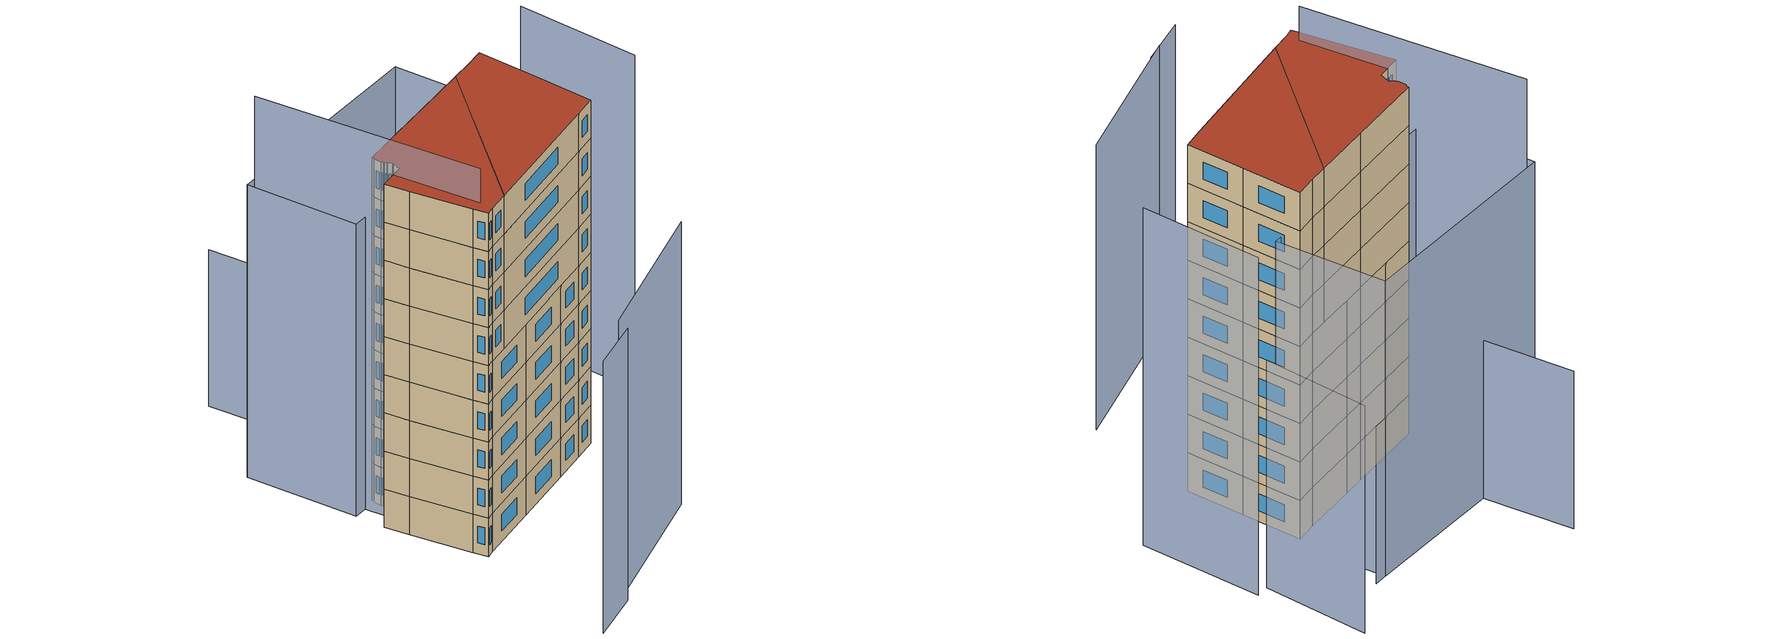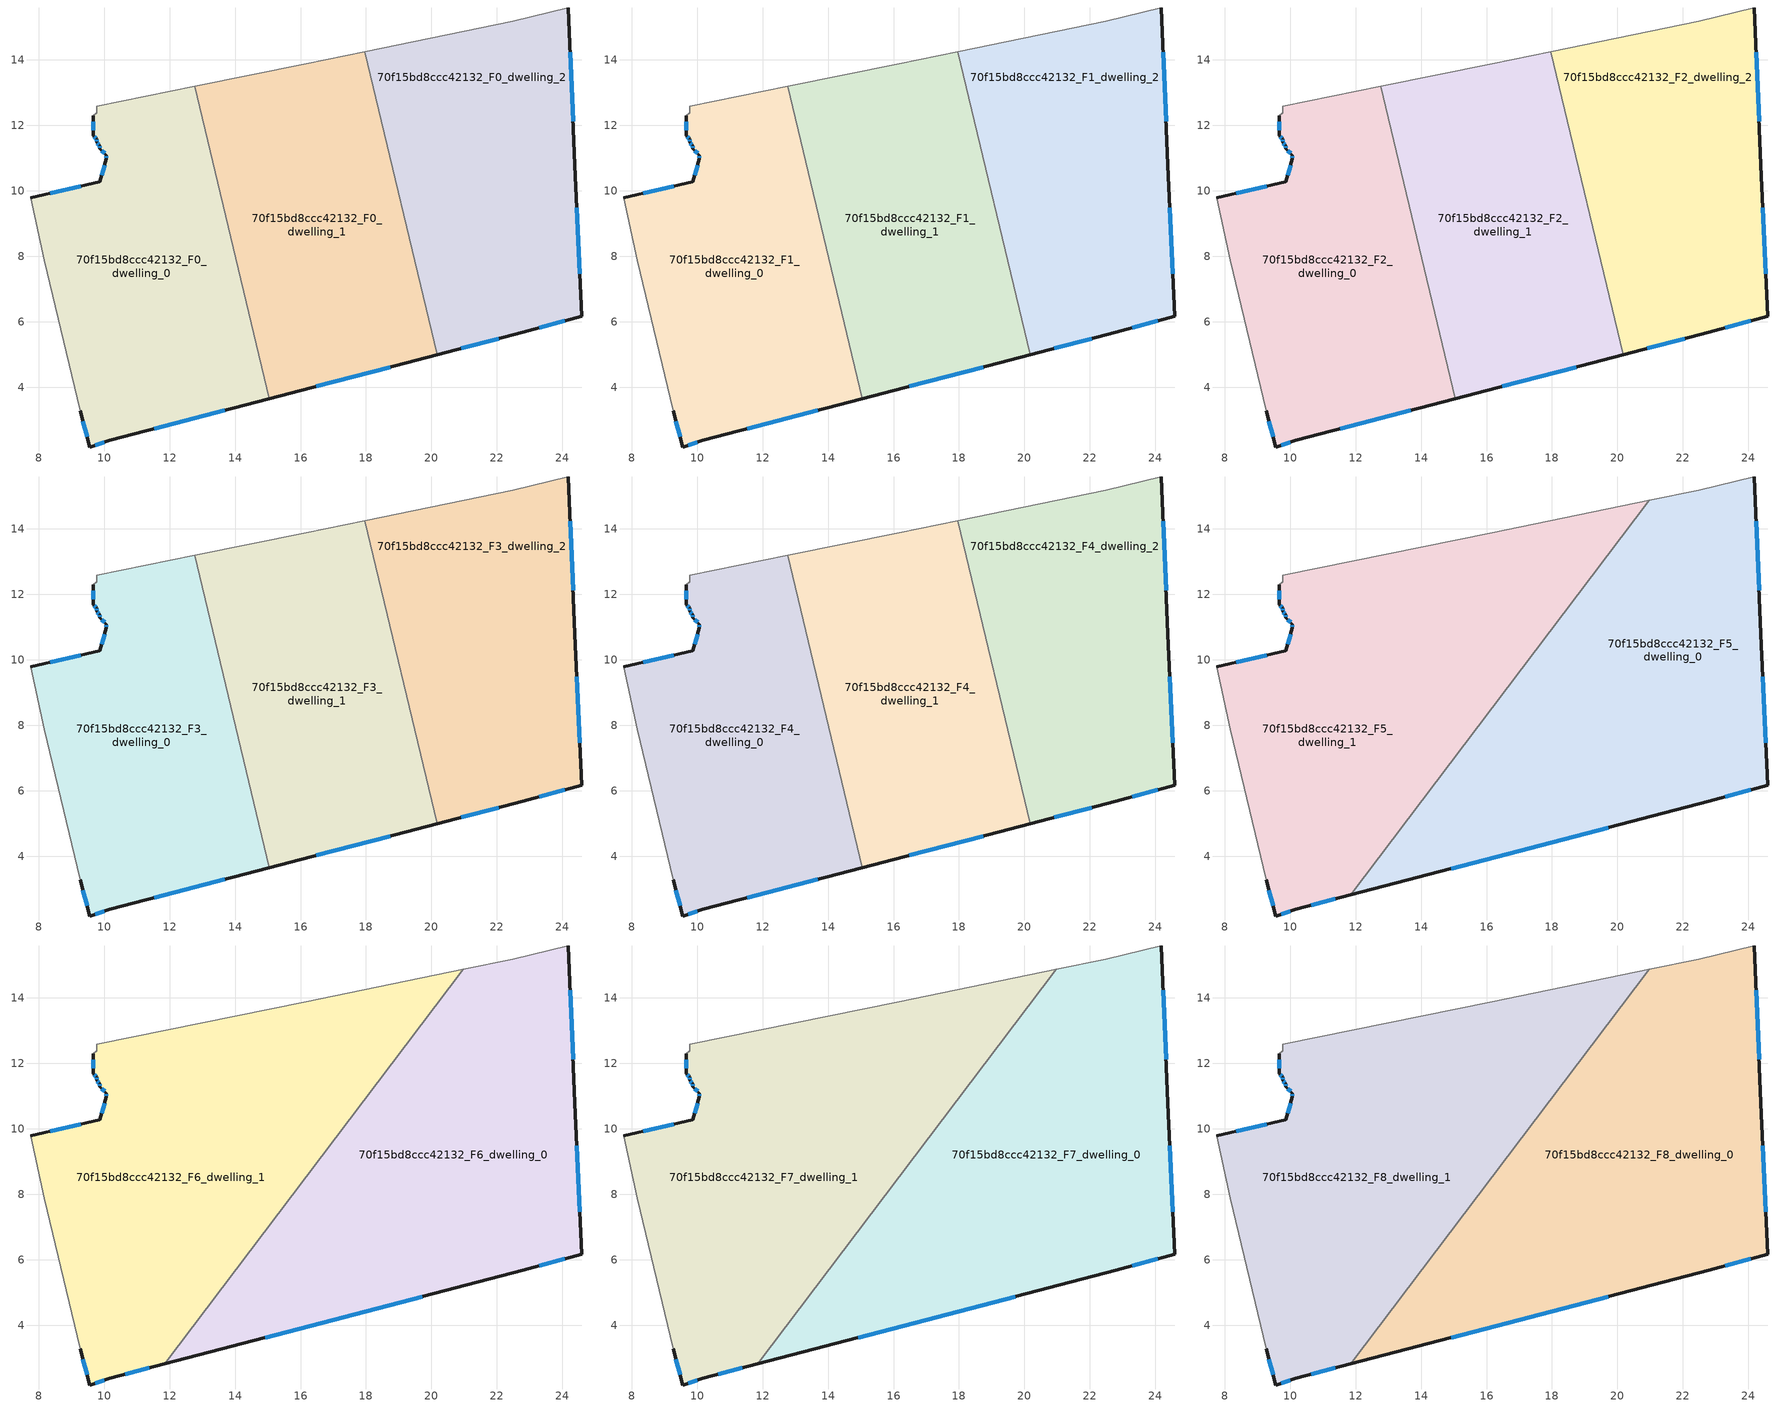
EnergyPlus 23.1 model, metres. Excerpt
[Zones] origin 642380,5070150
70f15bd8ccc42132_F0_dwelling_0
 floor ground (EU_floor_Construction): 12.77,13.2 15.05,3.66 10.17,2.38 9.57,2.18 9.27,3.28 8.17,7.88 7.77,9.79 9.87,10.29 10.07,10.99 10.07,11.09 9.87,11.29 9.87,11.39 9.77,11.49 9.77,11.59 9.67,11.69 9.67,12.29 9.77,12.39 9.77,12.59 z0
 wall outside (EU_wall_Construction): 9.67,12.29 9.67,11.69 9.77,11.59 9.77,11.49 9.87,11.39 9.87,11.29 10.07,11.09 10.07,10.99 9.87,10.29 7.77,9.79 / 9.27,3.28 9.57,2.18 10.17,2.38 15.05,3.66 z0:3
 wall adiabatic (EU_wall_Construction): 7.77,9.79 8.17,7.88 9.27,3.28 / 12.77,13.2 9.77,12.59 9.77,12.39 9.67,12.29 z0:3
 wall to 70f15bd8ccc42132_F0_dwelling_1 (EU_wall_Construction): 15.05,3.66 12.77,13.2 z0:3
 window (EU_Window_Construction): 9.28,10.15 8.36,9.93 / 10.02,10.79 9.93,10.48 / 10.07,11.06 10.07,11.02 / 9.93,11.23 10.02,11.14 / 9.87,11.36 9.87,11.32 / 9.8,11.46 9.84,11.42 / 9.77,11.56 9.77,11.52 / 9.7,11.66 9.74,11.62 / 9.67,12.12 9.67,11.86 / 11.54,2.74 13.68,3.3 / 9.74,2.24 10,2.32 / 9.35,2.97 9.48,2.49 z0.84:2.16
70f15bd8ccc42132_F0_dwelling_1
 floor ground (EU_floor_Construction): 17.96,14.25 20.17,5 15.05,3.66 12.77,13.2 16.18,13.89 z0
 wall outside (EU_wall_Construction): 15.05,3.66 20.17,5 z0:3
 wall adiabatic (EU_wall_Construction): 17.96,14.25 16.18,13.89 12.77,13.2 z0:3
 wall to 70f15bd8ccc42132_F0_dwelling_2 (EU_wall_Construction): 20.17,5 17.96,14.25 z0:3
 window (EU_Window_Construction): 16.48,4.03 18.74,4.62 z0.84:2.16
70f15bd8ccc42132_F0_dwelling_2
 floor ground (EU_floor_Construction): 24.18,15.59 24.38,10.78 24.58,6.18 22.78,5.68 20.17,5 17.96,14.25 22.48,15.19 z0
 wall outside (EU_wall_Construction): 20.17,5 22.78,5.68 24.58,6.18 24.38,10.78 24.18,15.59 z0:3
 wall adiabatic (EU_wall_Construction): 24.18,15.59 22.48,15.19 17.96,14.25 z0:3
 window (EU_Window_Construction): 24.53,7.47 24.44,9.49 / 23.28,5.82 24.08,6.04 / 20.9,5.19 22.05,5.49 / 24.33,12.13 24.24,14.24 z0.84:2.16
70f15bd8ccc42132_F1_dwelling_0
 floor to 70f15bd8ccc42132_F0_dwelling_0 (EU_floor_Construction): 12.77,13.2 15.05,3.66 10.17,2.38 9.57,2.18 9.27,3.28 8.17,7.88 7.77,9.79 9.87,10.29 10.07,10.99 10.07,11.09 9.87,11.29 9.87,11.39 9.77,11.49 9.77,11.59 9.67,11.69 9.67,12.29 9.77,12.39 9.77,12.59 z3
 wall outside (EU_wall_Construction): 9.67,12.29 9.67,11.69 9.77,11.59 9.77,11.49 9.87,11.39 9.87,11.29 10.07,11.09 10.07,10.99 9.87,10.29 7.77,9.79 / 9.27,3.28 9.57,2.18 10.17,2.38 15.05,3.66 z3:6
 wall adiabatic (EU_wall_Construction): 7.77,9.79 8.17,7.88 9.27,3.28 / 12.77,13.2 9.77,12.59 9.77,12.39 9.67,12.29 z3:6
 wall to 70f15bd8ccc42132_F1_dwelling_1 (EU_wall_Construction): 15.05,3.66 12.77,13.2 z3:6
 window (EU_Window_Construction): 9.28,10.15 8.36,9.93 / 10.02,10.79 9.93,10.48 / 10.07,11.06 10.07,11.02 / 9.93,11.23 10.02,11.14 / 9.87,11.36 9.87,11.32 / 9.8,11.46 9.84,11.42 / 9.77,11.56 9.77,11.52 / 9.7,11.66 9.74,11.62 / 9.67,12.12 9.67,11.86 / 11.54,2.74 13.68,3.3 / 9.74,2.24 10,2.32 / 9.35,2.97 9.48,2.49 z3.84:5.16
70f15bd8ccc42132_F1_dwelling_1
 floor to 70f15bd8ccc42132_F0_dwelling_1 (EU_floor_Construction): 17.96,14.25 20.17,5 15.05,3.66 12.77,13.2 16.18,13.89 z3
 wall outside (EU_wall_Construction): 15.05,3.66 20.17,5 z3:6
 wall adiabatic (EU_wall_Construction): 17.96,14.25 16.18,13.89 12.77,13.2 z3:6
 wall to 70f15bd8ccc42132_F1_dwelling_2 (EU_wall_Construction): 20.17,5 17.96,14.25 z3:6
 window (EU_Window_Construction): 16.48,4.03 18.74,4.62 z3.84:5.16
70f15bd8ccc42132_F1_dwelling_2
 floor to 70f15bd8ccc42132_F0_dwelling_2 (EU_floor_Construction): 24.18,15.59 24.38,10.78 24.58,6.18 22.78,5.68 20.17,5 17.96,14.25 22.48,15.19 z3
 wall outside (EU_wall_Construction): 20.17,5 22.78,5.68 24.58,6.18 24.38,10.78 24.18,15.59 z3:6
 wall adiabatic (EU_wall_Construction): 24.18,15.59 22.48,15.19 17.96,14.25 z3:6
 window (EU_Window_Construction): 24.53,7.47 24.44,9.49 / 23.28,5.82 24.08,6.04 / 20.9,5.19 22.05,5.49 / 24.33,12.13 24.24,14.24 z3.84:5.16
70f15bd8ccc42132_F2_dwelling_0
 floor to 70f15bd8ccc42132_F1_dwelling_0 (EU_floor_Construction): 12.77,13.2 15.05,3.66 10.17,2.38 9.57,2.18 9.27,3.28 8.17,7.88 7.77,9.79 9.87,10.29 10.07,10.99 10.07,11.09 9.87,11.29 9.87,11.39 9.77,11.49 9.77,11.59 9.67,11.69 9.67,12.29 9.77,12.39 9.77,12.59 z6
 wall outside (EU_wall_Construction): 9.67,12.29 9.67,11.69 9.77,11.59 9.77,11.49 9.87,11.39 9.87,11.29 10.07,11.09 10.07,10.99 9.87,10.29 7.77,9.79 / 9.27,3.28 9.57,2.18 10.17,2.38 15.05,3.66 z6:9
 wall adiabatic (EU_wall_Construction): 7.77,9.79 8.17,7.88 9.27,3.28 / 12.77,13.2 9.77,12.59 9.77,12.39 9.67,12.29 z6:9
 wall to 70f15bd8ccc42132_F2_dwelling_1 (EU_wall_Construction): 15.05,3.66 12.77,13.2 z6:9
 window (EU_Window_Construction): 9.28,10.15 8.36,9.93 / 10.02,10.79 9.93,10.48 / 10.07,11.06 10.07,11.02 / 9.93,11.23 10.02,11.14 / 9.87,11.36 9.87,11.32 / 9.8,11.46 9.84,11.42 / 9.77,11.56 9.77,11.52 / 9.7,11.66 9.74,11.62 / 9.67,12.12 9.67,11.86 / 11.54,2.74 13.68,3.3 / 9.74,2.24 10,2.32 / 9.35,2.97 9.48,2.49 z6.84:8.16
70f15bd8ccc42132_F2_dwelling_1
 floor to 70f15bd8ccc42132_F1_dwelling_1 (EU_floor_Construction): 17.96,14.25 20.17,5 15.05,3.66 12.77,13.2 16.18,13.89 z6
 wall outside (EU_wall_Construction): 15.05,3.66 20.17,5 z6:9
 wall adiabatic (EU_wall_Construction): 17.96,14.25 16.18,13.89 12.77,13.2 z6:9
 wall to 70f15bd8ccc42132_F2_dwelling_2 (EU_wall_Construction): 20.17,5 17.96,14.25 z6:9
 window (EU_Window_Construction): 16.48,4.03 18.74,4.62 z6.84:8.16
70f15bd8ccc42132_F2_dwelling_2
 floor to 70f15bd8ccc42132_F1_dwelling_2 (EU_floor_Construction): 24.18,15.59 24.38,10.78 24.58,6.18 22.78,5.68 20.17,5 17.96,14.25 22.48,15.19 z6
 wall outside (EU_wall_Construction): 20.17,5 22.78,5.68 24.58,6.18 24.38,10.78 24.18,15.59 z6:9
 wall adiabatic (EU_wall_Construction): 24.18,15.59 22.48,15.19 17.96,14.25 z6:9
 window (EU_Window_Construction): 24.53,7.47 24.44,9.49 / 23.28,5.82 24.08,6.04 / 20.9,5.19 22.05,5.49 / 24.33,12.13 24.24,14.24 z6.84:8.16
70f15bd8ccc42132_F3_dwelling_0
 floor to 70f15bd8ccc42132_F2_dwelling_0 (EU_floor_Construction): 12.77,13.2 15.05,3.66 10.17,2.38 9.57,2.18 9.27,3.28 8.17,7.88 7.77,9.79 9.87,10.29 10.07,10.99 10.07,11.09 9.87,11.29 9.87,11.39 9.77,11.49 9.77,11.59 9.67,11.69 9.67,12.29 9.77,12.39 9.77,12.59 z9
 wall outside (EU_wall_Construction): 9.67,12.29 9.67,11.69 9.77,11.59 9.77,11.49 9.87,11.39 9.87,11.29 10.07,11.09 10.07,10.99 9.87,10.29 7.77,9.79 / 9.27,3.28 9.57,2.18 10.17,2.38 15.05,3.66 z9:12
 wall adiabatic (EU_wall_Construction): 7.77,9.79 8.17,7.88 9.27,3.28 / 12.77,13.2 9.77,12.59 9.77,12.39 9.67,12.29 z9:12
 wall to 70f15bd8ccc42132_F3_dwelling_1 (EU_wall_Construction): 15.05,3.66 12.77,13.2 z9:12
 window (EU_Window_Construction): 9.28,10.15 8.36,9.93 / 10.02,10.79 9.93,10.48 / 10.07,11.06 10.07,11.02 / 9.93,11.23 10.02,11.14 / 9.87,11.36 9.87,11.32 / 9.8,11.46 9.84,11.42 / 9.77,11.56 9.77,11.52 / 9.7,11.66 9.74,11.62 / 9.67,12.12 9.67,11.86 / 11.54,2.74 13.68,3.3 / 9.74,2.24 10,2.32 / 9.35,2.97 9.48,2.49 z9.84:11.16
70f15bd8ccc42132_F3_dwelling_1
 floor to 70f15bd8ccc42132_F2_dwelling_1 (EU_floor_Construction): 17.96,14.25 20.17,5 15.05,3.66 12.77,13.2 16.18,13.89 z9
 wall outside (EU_wall_Construction): 15.05,3.66 20.17,5 z9:12
 wall adiabatic (EU_wall_Construction): 17.96,14.25 16.18,13.89 12.77,13.2 z9:12
 wall to 70f15bd8ccc42132_F3_dwelling_2 (EU_wall_Construction): 20.17,5 17.96,14.25 z9:12
 window (EU_Window_Construction): 16.48,4.03 18.74,4.62 z9.84:11.16
70f15bd8ccc42132_F3_dwelling_2
 floor to 70f15bd8ccc42132_F2_dwelling_2 (EU_floor_Construction): 24.18,15.59 24.38,10.78 24.58,6.18 22.78,5.68 20.17,5 17.96,14.25 22.48,15.19 z9
 wall outside (EU_wall_Construction): 20.17,5 22.78,5.68 24.58,6.18 24.38,10.78 24.18,15.59 z9:12
 wall adiabatic (EU_wall_Construction): 24.18,15.59 22.48,15.19 17.96,14.25 z9:12
 window (EU_Window_Construction): 24.53,7.47 24.44,9.49 / 23.28,5.82 24.08,6.04 / 20.9,5.19 22.05,5.49 / 24.33,12.13 24.24,14.24 z9.84:11.16
70f15bd8ccc42132_F4_dwelling_0
 floor to 70f15bd8ccc42132_F3_dwelling_0 (EU_floor_Construction): 12.77,13.2 15.05,3.66 10.17,2.38 9.57,2.18 9.27,3.28 8.17,7.88 7.77,9.79 9.87,10.29 10.07,10.99 10.07,11.09 9.87,11.29 9.87,11.39 9.77,11.49 9.77,11.59 9.67,11.69 9.67,12.29 9.77,12.39 9.77,12.59 z12
 wall outside (EU_wall_Construction): 9.67,12.29 9.67,11.69 9.77,11.59 9.77,11.49 9.87,11.39 9.87,11.29 10.07,11.09 10.07,10.99 9.87,10.29 7.77,9.79 / 9.27,3.28 9.57,2.18 10.17,2.38 15.05,3.66 z12:15
 wall adiabatic (EU_wall_Construction): 7.77,9.79 8.17,7.88 9.27,3.28 / 12.77,13.2 9.77,12.59 9.77,12.39 9.67,12.29 z12:15
 wall to 70f15bd8ccc42132_F4_dwelling_1 (EU_wall_Construction): 15.05,3.66 12.77,13.2 z12:15
 window (EU_Window_Construction): 9.28,10.15 8.36,9.93 / 10.02,10.79 9.93,10.48 / 10.07,11.06 10.07,11.02 / 9.93,11.23 10.02,11.14 / 9.87,11.36 9.87,11.32 / 9.8,11.46 9.84,11.42 / 9.77,11.56 9.77,11.52 / 9.7,11.66 9.74,11.62 / 9.67,12.12 9.67,11.86 / 11.54,2.74 13.68,3.3 / 9.74,2.24 10,2.32 / 9.35,2.97 9.48,2.49 z12.84:14.16
70f15bd8ccc42132_F4_dwelling_1
 floor to 70f15bd8ccc42132_F3_dwelling_1 (EU_floor_Construction): 17.96,14.25 20.17,5 15.05,3.66 12.77,13.2 16.18,13.89 z12
 wall outside (EU_wall_Construction): 15.05,3.66 20.17,5 z12:15
 wall adiabatic (EU_wall_Construction): 17.96,14.25 16.18,13.89 12.77,13.2 z12:15
 wall to 70f15bd8ccc42132_F4_dwelling_2 (EU_wall_Construction): 20.17,5 17.96,14.25 z12:15
 window (EU_Window_Construction): 16.48,4.03 18.74,4.62 z12.84:14.16
70f15bd8ccc42132_F4_dwelling_2
 floor to 70f15bd8ccc42132_F3_dwelling_2 (EU_floor_Construction): 24.18,15.59 24.38,10.78 24.58,6.18 22.78,5.68 20.17,5 17.96,14.25 22.48,15.19 z12
 wall outside (EU_wall_Construction): 20.17,5 22.78,5.68 24.58,6.18 24.38,10.78 24.18,15.59 z12:15
 wall adiabatic (EU_wall_Construction): 24.18,15.59 22.48,15.19 17.96,14.25 z12:15
 window (EU_Window_Construction): 24.53,7.47 24.44,9.49 / 23.28,5.82 24.08,6.04 / 20.9,5.19 22.05,5.49 / 24.33,12.13 24.24,14.24 z12.84:14.16
70f15bd8ccc42132_F5_dwelling_0
 floor to 70f15bd8ccc42132_F4_dwelling_0 (EU_floor_Construction): 14.43,6.23 15.05,3.66 11.86,2.82 z15
 floor to 70f15bd8ccc42132_F4_dwelling_1 (EU_floor_Construction): 18.57,11.7 20.17,5 15.05,3.66 14.43,6.23 z15
 floor to 70f15bd8ccc42132_F4_dwelling_2 (EU_floor_Construction): 24.18,15.59 24.38,10.78 24.58,6.18 22.78,5.68 20.17,5 18.57,11.7 20.96,14.87 22.48,15.19 z15
 wall outside (EU_wall_Construction): 11.86,2.82 22.78,5.68 24.58,6.18 24.38,10.78 24.18,15.59 z15:18
 wall adiabatic (EU_wall_Construction): 24.18,15.59 22.48,15.19 20.96,14.87 z15:18
 wall to 70f15bd8ccc42132_F5_dwelling_1 (EU_wall_Construction): 20.97,14.87 11.86,2.82 z15:18
 window (EU_Window_Construction): 23.28,5.82 24.08,6.04 / 14.92,3.62 19.72,4.88 / 24.33,12.13 24.24,14.24 / 24.53,7.47 24.44,9.49 z15.84:17.16
70f15bd8ccc42132_F5_dwelling_1
 floor to 70f15bd8ccc42132_F4_dwelling_0 (EU_floor_Construction): 12.77,13.2 14.43,6.23 11.86,2.82 10.17,2.38 9.57,2.18 9.27,3.28 8.17,7.88 7.77,9.79 9.87,10.29 10.07,10.99 10.07,11.09 9.87,11.29 9.87,11.39 9.77,11.49 9.77,11.59 9.67,11.69 9.67,12.29 9.77,12.39 9.77,12.59 z15
 floor to 70f15bd8ccc42132_F4_dwelling_1 (EU_floor_Construction): 17.96,14.25 18.57,11.7 14.43,6.23 12.77,13.2 16.18,13.89 z15
 floor to 70f15bd8ccc42132_F4_dwelling_2 (EU_floor_Construction): 20.96,14.87 18.57,11.7 17.96,14.25 z15
 wall outside (EU_wall_Construction): 9.27,3.28 9.57,2.18 10.17,2.38 11.86,2.82 / 9.67,12.29 9.67,11.69 9.77,11.59 9.77,11.49 9.87,11.39 9.87,11.29 10.07,11.09 10.07,10.99 9.87,10.29 7.77,9.79 z15:18
 wall adiabatic (EU_wall_Construction): 7.77,9.79 8.17,7.88 9.27,3.28 / 20.96,14.87 16.18,13.89 9.77,12.59 9.77,12.39 9.67,12.29 z15:18
 window (EU_Window_Construction): 9.35,2.97 9.48,2.49 / 9.28,10.15 8.36,9.93 / 10.02,10.79 9.93,10.48 / 10.07,11.06 10.07,11.02 / 9.93,11.23 10.02,11.14 / 9.87,11.36 9.87,11.32 / 9.8,11.46 9.84,11.42 / 9.77,11.56 9.77,11.52 / 9.7,11.66 9.74,11.62 / 9.67,12.12 9.67,11.86 / 10.64,2.5 11.39,2.7 / 9.74,2.24 10,2.32 z15.84:17.16
70f15bd8ccc42132_F6_dwelling_0
 floor to 70f15bd8ccc42132_F5_dwelling_0 (EU_floor_Construction): 24.18,15.59 24.38,10.78 24.58,6.18 22.78,5.68 11.86,2.82 20.96,14.87 22.48,15.19 z18
 wall outside (EU_wall_Construction): 11.86,2.82 22.78,5.68 24.58,6.18 24.38,10.78 24.18,15.59 z18:21
 wall adiabatic (EU_wall_Construction): 24.18,15.59 22.48,15.19 20.96,14.87 z18:21
 wall to 70f15bd8ccc42132_F6_dwelling_1 (EU_wall_Construction): 20.97,14.87 11.86,2.82 z18:21
 window (EU_Window_Construction): 23.28,5.82 24.08,6.04 / 14.92,3.62 19.72,4.88 / 24.33,12.13 24.24,14.24 / 24.53,7.47 24.44,9.49 z18.84:20.16
70f15bd8ccc42132_F6_dwelling_1
 floor to 70f15bd8ccc42132_F5_dwelling_1 (EU_floor_Construction): 20.96,14.87 11.86,2.82 10.17,2.38 9.57,2.18 9.27,3.28 8.17,7.88 7.77,9.79 9.87,10.29 10.07,10.99 10.07,11.09 9.87,11.29 9.87,11.39 9.77,11.49 9.77,11.59 9.67,11.69 9.67,12.29 9.77,12.39 9.77,12.59 16.18,13.89 z18
 wall outside (EU_wall_Construction): 9.27,3.28 9.57,2.18 10.17,2.38 11.86,2.82 / 9.67,12.29 9.67,11.69 9.77,11.59 9.77,11.49 9.87,11.39 9.87,11.29 10.07,11.09 10.07,10.99 9.87,10.29 7.77,9.79 z18:21
 wall adiabatic (EU_wall_Construction): 7.77,9.79 8.17,7.88 9.27,3.28 / 20.96,14.87 16.18,13.89 9.77,12.59 9.77,12.39 9.67,12.29 z18:21
 window (EU_Window_Construction): 9.35,2.97 9.48,2.49 / 9.28,10.15 8.36,9.93 / 10.02,10.79 9.93,10.48 / 10.07,11.06 10.07,11.02 / 9.93,11.23 10.02,11.14 / 9.87,11.36 9.87,11.32 / 9.8,11.46 9.84,11.42 / 9.77,11.56 9.77,11.52 / 9.7,11.66 9.74,11.62 / 9.67,12.12 9.67,11.86 / 10.64,2.5 11.39,2.7 / 9.74,2.24 10,2.32 z18.84:20.16
70f15bd8ccc42132_F7_dwelling_0
 floor to 70f15bd8ccc42132_F6_dwelling_0 (EU_floor_Construction): 24.18,15.59 24.38,10.78 24.58,6.18 22.78,5.68 11.86,2.82 20.96,14.87 22.48,15.19 z21
 wall outside (EU_wall_Construction): 11.86,2.82 22.78,5.68 24.58,6.18 24.38,10.78 24.18,15.59 z21:24
 wall adiabatic (EU_wall_Construction): 24.18,15.59 22.48,15.19 20.96,14.87 z21:24
 wall to 70f15bd8ccc42132_F7_dwelling_1 (EU_wall_Construction): 20.97,14.87 11.86,2.82 z21:24
 window (EU_Window_Construction): 23.28,5.82 24.08,6.04 / 14.92,3.62 19.72,4.88 / 24.33,12.13 24.24,14.24 / 24.53,7.47 24.44,9.49 z21.84:23.16
70f15bd8ccc42132_F7_dwelling_1
 floor to 70f15bd8ccc42132_F6_dwelling_1 (EU_floor_Construction): 20.96,14.87 11.86,2.82 10.17,2.38 9.57,2.18 9.27,3.28 8.17,7.88 7.77,9.79 9.87,10.29 10.07,10.99 10.07,11.09 9.87,11.29 9.87,11.39 9.77,11.49 9.77,11.59 9.67,11.69 9.67,12.29 9.77,12.39 9.77,12.59 16.18,13.89 z21
 wall outside (EU_wall_Construction): 9.27,3.28 9.57,2.18 10.17,2.38 11.86,2.82 / 9.67,12.29 9.67,11.69 9.77,11.59 9.77,11.49 9.87,11.39 9.87,11.29 10.07,11.09 10.07,10.99 9.87,10.29 7.77,9.79 z21:24
 wall adiabatic (EU_wall_Construction): 7.77,9.79 8.17,7.88 9.27,3.28 / 20.96,14.87 16.18,13.89 9.77,12.59 9.77,12.39 9.67,12.29 z21:24
 window (EU_Window_Construction): 9.35,2.97 9.48,2.49 / 9.28,10.15 8.36,9.93 / 10.02,10.79 9.93,10.48 / 10.07,11.06 10.07,11.02 / 9.93,11.23 10.02,11.14 / 9.87,11.36 9.87,11.32 / 9.8,11.46 9.84,11.42 / 9.77,11.56 9.77,11.52 / 9.7,11.66 9.74,11.62 / 9.67,12.12 9.67,11.86 / 10.64,2.5 11.39,2.7 / 9.74,2.24 10,2.32 z21.84:23.16
70f15bd8ccc42132_F8_dwelling_0
 floor to 70f15bd8ccc42132_F7_dwelling_0 (EU_floor_Construction): 24.18,15.59 24.38,10.78 24.58,6.18 22.78,5.68 11.86,2.82 20.96,14.87 22.48,15.19 z24
 wall outside (EU_wall_Construction): 11.86,2.82 22.78,5.68 24.58,6.18 24.38,10.78 24.18,15.59 z24:27
 wall adiabatic (EU_wall_Construction): 24.18,15.59 22.48,15.19 20.96,14.87 z24:27
 wall to 70f15bd8ccc42132_F8_dwelling_1 (EU_wall_Construction): 20.97,14.87 11.86,2.82 z24:27
 window (EU_Window_Construction): 23.28,5.82 24.08,6.04 / 14.92,3.62 19.72,4.88 / 24.33,12.13 24.24,14.24 / 24.53,7.47 24.44,9.49 z24.84:26.16
 roof outside (EU_roof_Construction): 24.58,6.18 24.38,10.78 24.18,15.59 22.48,15.19 20.96,14.87 11.86,2.82 22.78,5.68 z27
70f15bd8ccc42132_F8_dwelling_1
 floor to 70f15bd8ccc42132_F7_dwelling_1 (EU_floor_Construction): 20.96,14.87 11.86,2.82 10.17,2.38 9.57,2.18 9.27,3.28 8.17,7.88 7.77,9.79 9.87,10.29 10.07,10.99 10.07,11.09 9.87,11.29 9.87,11.39 9.77,11.49 9.77,11.59 9.67,11.69 9.67,12.29 9.77,12.39 9.77,12.59 16.18,13.89 z24
 wall outside (EU_wall_Construction): 9.27,3.28 9.57,2.18 10.17,2.38 11.86,2.82 / 9.67,12.29 9.67,11.69 9.77,11.59 9.77,11.49 9.87,11.39 9.87,11.29 10.07,11.09 10.07,10.99 9.87,10.29 7.77,9.79 z24:27
 wall adiabatic (EU_wall_Construction): 7.77,9.79 8.17,7.88 9.27,3.28 / 20.96,14.87 16.18,13.89 9.77,12.59 9.77,12.39 9.67,12.29 z24:27
 window (EU_Window_Construction): 9.35,2.97 9.48,2.49 / 9.28,10.15 8.36,9.93 / 10.02,10.79 9.93,10.48 / 10.07,11.06 10.07,11.02 / 9.93,11.23 10.02,11.14 / 9.87,11.36 9.87,11.32 / 9.8,11.46 9.84,11.42 / 9.77,11.56 9.77,11.52 / 9.7,11.66 9.74,11.62 / 9.67,12.12 9.67,11.86 / 10.64,2.5 11.39,2.7 / 9.74,2.24 10,2.32 z24.84:26.16
 roof outside (EU_roof_Construction): 11.86,2.82 20.96,14.87 16.18,13.89 9.77,12.59 9.77,12.39 9.67,12.29 9.67,11.69 9.77,11.59 9.77,11.49 9.87,11.39 9.87,11.29 10.07,11.09 10.07,10.99 9.87,10.29 7.77,9.79 8.17,7.88 9.27,3.28 9.57,2.18 10.17,2.38 z27
shading: 10.93,-8.02 22.82,-3.27 z0:22.2; 7.37,-9.72 11.47,-8.32 z0:21.4; 7.17,20.59 10.16,3.44 z0:29.7; 31.49,8.28 31.18,17.99 z0:26.3; 6.55,20.72 23.99,22.79 / 23.99,22.79 25.01,14.16 / 25.01,14.16 7.57,12.09 / 7.57,12.09 6.55,20.72 z0:23; 30.09,17.79 30.09,26.29 z0:17.7; 25.06,22.95 12.59,21.1 / 12.59,21.1 11.51,28.39 z0:12.3
[Building]
EU S2 Campaign: North Axis=0; Terrain=City; Solar Distribution=FullExterior
[Site:Location]
Lyon-Bron: Latitude=45.75; Longitude=5; Time Zone=1; Elevation=198
[SizingPeriod:WeatherFileDays]
AnnualSizingPeriod: Begin Month=1; Begin Day of Month=1; End Month=12; End Day of Month=31; Day of Week for Start Day=Monday; Use Weather File Daylight Saving Period=No; Use Weather File Rain and Snow Indicators=No
[MATERIAL]
EU_InternalMass_Material: Roughness=MediumRough; Thickness=0.1; Conductivity=1; Density=1800; Specific Heat=900; Thermal Absorptance=0.9; Solar Absorptance=0.7; Visible Absorptance=0.7
[MATERIAL:NOMASS] Roughness=MediumRough; Thermal Absorptance=0.9; Solar Absorptance=0.7; Visible Absorptance=0.7
Name | Thermal Resistance
EU_wall_NoMass | 0.776494
EU_roof_NoMass | 0.486893
EU_floor_NoMass | 0.421597
[WINDOWMATERIAL:SIMPLEGLAZINGSYSTEM]
EU_Window_SimpleGlazing: UFactor=4.24961; Solar Heat Gain Coefficient=0.83; Visible Transmittance=0.83
[CONSTRUCTION]
EU_wall_Construction: EU_wall_NoMass
EU_roof_Construction: EU_roof_NoMass
EU_floor_Construction: EU_floor_NoMass
EU_Window_Construction: EU_Window_SimpleGlazing
EU_InternalMass_Construction: EU_InternalMass_Material
[ZONE] Type=1; Multiplier=1; Ceiling Height=autocalculate; Floor Area=autocalculate; Part of Total Floor Area=Yes
Name | Volume
70f15bd8ccc42132_F0_dwelling_0; 70f15bd8ccc42132_F1_dwelling_0; 70f15bd8ccc42132_F2_dwelling_0; 70f15bd8ccc42132_F3_dwelling_0; 70f15bd8ccc42132_F4_dwelling_0 | 153.469
70f15bd8ccc42132_F5_dwelling_0 | 230.191
70f15bd8ccc42132_F6_dwelling_0; 70f15bd8ccc42132_F7_dwelling_0; 70f15bd8ccc42132_F8_dwelling_0 | 230.199
70f15bd8ccc42132_F0_dwelling_1 | 153.466
70f15bd8ccc42132_F1_dwelling_1; 70f15bd8ccc42132_F2_dwelling_1; 70f15bd8ccc42132_F3_dwelling_1; 70f15bd8ccc42132_F4_dwelling_1 | 153.467
70f15bd8ccc42132_F5_dwelling_1 | 230.206
70f15bd8ccc42132_F6_dwelling_1; 70f15bd8ccc42132_F7_dwelling_1; 70f15bd8ccc42132_F8_dwelling_1 | 230.21
70f15bd8ccc42132_F0_dwelling_2 | 153.473
70f15bd8ccc42132_F1_dwelling_2; 70f15bd8ccc42132_F2_dwelling_2; 70f15bd8ccc42132_F3_dwelling_2; 70f15bd8ccc42132_F4_dwelling_2 | 153.472
[INTERNALMASS] Construction=EU_InternalMass_Construction
Name | Zone or ZoneList | Surface Area
70f15bd8ccc42132_F0_dwelling_0_EU_InternalMass | 70f15bd8ccc42132_F0_dwelling_0 | 51.1561
70f15bd8ccc42132_F0_dwelling_1_EU_InternalMass | 70f15bd8ccc42132_F0_dwelling_1 | 51.1556
70f15bd8ccc42132_F0_dwelling_2_EU_InternalMass | 70f15bd8ccc42132_F0_dwelling_2 | 51.1575
70f15bd8ccc42132_F1_dwelling_0_EU_InternalMass | 70f15bd8ccc42132_F1_dwelling_0 | 51.1561
70f15bd8ccc42132_F1_dwelling_1_EU_InternalMass | 70f15bd8ccc42132_F1_dwelling_1 | 51.1556
70f15bd8ccc42132_F1_dwelling_2_EU_InternalMass | 70f15bd8ccc42132_F1_dwelling_2 | 51.1575
70f15bd8ccc42132_F2_dwelling_0_EU_InternalMass | 70f15bd8ccc42132_F2_dwelling_0 | 51.1561
70f15bd8ccc42132_F2_dwelling_1_EU_InternalMass | 70f15bd8ccc42132_F2_dwelling_1 | 51.1556
70f15bd8ccc42132_F2_dwelling_2_EU_InternalMass | 70f15bd8ccc42132_F2_dwelling_2 | 51.1575
70f15bd8ccc42132_F3_dwelling_0_EU_InternalMass | 70f15bd8ccc42132_F3_dwelling_0 | 51.1561
70f15bd8ccc42132_F3_dwelling_1_EU_InternalMass | 70f15bd8ccc42132_F3_dwelling_1 | 51.1556
70f15bd8ccc42132_F3_dwelling_2_EU_InternalMass | 70f15bd8ccc42132_F3_dwelling_2 | 51.1575
70f15bd8ccc42132_F4_dwelling_0_EU_InternalMass | 70f15bd8ccc42132_F4_dwelling_0 | 51.1561
70f15bd8ccc42132_F4_dwelling_1_EU_InternalMass | 70f15bd8ccc42132_F4_dwelling_1 | 51.1556
70f15bd8ccc42132_F4_dwelling_2_EU_InternalMass | 70f15bd8ccc42132_F4_dwelling_2 | 51.1575
70f15bd8ccc42132_F5_dwelling_0_EU_InternalMass | 70f15bd8ccc42132_F5_dwelling_0 | 76.7336
70f15bd8ccc42132_F5_dwelling_1_EU_InternalMass | 70f15bd8ccc42132_F5_dwelling_1 | 76.7366
70f15bd8ccc42132_F6_dwelling_0_EU_InternalMass | 70f15bd8ccc42132_F6_dwelling_0 | 76.7336
70f15bd8ccc42132_F6_dwelling_1_EU_InternalMass | 70f15bd8ccc42132_F6_dwelling_1 | 76.7366
70f15bd8ccc42132_F7_dwelling_0_EU_InternalMass | 70f15bd8ccc42132_F7_dwelling_0 | 76.7336
70f15bd8ccc42132_F7_dwelling_1_EU_InternalMass | 70f15bd8ccc42132_F7_dwelling_1 | 76.7366
70f15bd8ccc42132_F8_dwelling_0_EU_InternalMass | 70f15bd8ccc42132_F8_dwelling_0 | 76.7336
70f15bd8ccc42132_F8_dwelling_1_EU_InternalMass | 70f15bd8ccc42132_F8_dwelling_1 | 76.7366
[OTHEREQUIPMENT] Fuel Type=Electricity; Design Level Calculation Method=Watts/Area; Power per Zone Floor Area=1; Fraction Latent=0; Fraction Radiant=0; Fraction Lost=0; Carbon Dioxide Generation Rate=0; EndUse Subcategory=EU_Step8_InternalGains
Name | Zone or ZoneList or Space or SpaceList | Schedule
EU_Step8_InternalGain_70f15bd8ccc42132_F0_dwelling_0_f000 | 70f15bd8ccc42132_F0_dwelling_0 | EU_Step8_GainSchedule_70f15bd8ccc42132_F0_dwelling_0_f000
EU_Step8_InternalGain_70f15bd8ccc42132_F0_dwelling_1_f000 | 70f15bd8ccc42132_F0_dwelling_1 | EU_Step8_GainSchedule_70f15bd8ccc42132_F0_dwelling_1_f000
EU_Step8_InternalGain_70f15bd8ccc42132_F0_dwelling_2_f000 | 70f15bd8ccc42132_F0_dwelling_2 | EU_Step8_GainSchedule_70f15bd8ccc42132_F0_dwelling_2_f000
EU_Step8_InternalGain_70f15bd8ccc42132_F1_dwelling_0_f000 | 70f15bd8ccc42132_F1_dwelling_0 | EU_Step8_GainSchedule_70f15bd8ccc42132_F1_dwelling_0_f000
EU_Step8_InternalGain_70f15bd8ccc42132_F1_dwelling_1_f000 | 70f15bd8ccc42132_F1_dwelling_1 | EU_Step8_GainSchedule_70f15bd8ccc42132_F1_dwelling_1_f000
EU_Step8_InternalGain_70f15bd8ccc42132_F1_dwelling_2_f000 | 70f15bd8ccc42132_F1_dwelling_2 | EU_Step8_GainSchedule_70f15bd8ccc42132_F1_dwelling_2_f000
EU_Step8_InternalGain_70f15bd8ccc42132_F2_dwelling_0_f000 | 70f15bd8ccc42132_F2_dwelling_0 | EU_Step8_GainSchedule_70f15bd8ccc42132_F2_dwelling_0_f000
EU_Step8_InternalGain_70f15bd8ccc42132_F2_dwelling_1_f000 | 70f15bd8ccc42132_F2_dwelling_1 | EU_Step8_GainSchedule_70f15bd8ccc42132_F2_dwelling_1_f000
EU_Step8_InternalGain_70f15bd8ccc42132_F2_dwelling_2_f000 | 70f15bd8ccc42132_F2_dwelling_2 | EU_Step8_GainSchedule_70f15bd8ccc42132_F2_dwelling_2_f000
EU_Step8_InternalGain_70f15bd8ccc42132_F3_dwelling_0_f000 | 70f15bd8ccc42132_F3_dwelling_0 | EU_Step8_GainSchedule_70f15bd8ccc42132_F3_dwelling_0_f000
EU_Step8_InternalGain_70f15bd8ccc42132_F3_dwelling_1_f000 | 70f15bd8ccc42132_F3_dwelling_1 | EU_Step8_GainSchedule_70f15bd8ccc42132_F3_dwelling_1_f000
EU_Step8_InternalGain_70f15bd8ccc42132_F3_dwelling_2_f000 | 70f15bd8ccc42132_F3_dwelling_2 | EU_Step8_GainSchedule_70f15bd8ccc42132_F3_dwelling_2_f000
EU_Step8_InternalGain_70f15bd8ccc42132_F4_dwelling_0_f000 | 70f15bd8ccc42132_F4_dwelling_0 | EU_Step8_GainSchedule_70f15bd8ccc42132_F4_dwelling_0_f000
EU_Step8_InternalGain_70f15bd8ccc42132_F4_dwelling_1_f000 | 70f15bd8ccc42132_F4_dwelling_1 | EU_Step8_GainSchedule_70f15bd8ccc42132_F4_dwelling_1_f000
EU_Step8_InternalGain_70f15bd8ccc42132_F4_dwelling_2_f000 | 70f15bd8ccc42132_F4_dwelling_2 | EU_Step8_GainSchedule_70f15bd8ccc42132_F4_dwelling_2_f000
EU_Step8_InternalGain_70f15bd8ccc42132_F5_dwelling_0_f000 | 70f15bd8ccc42132_F5_dwelling_0 | EU_Step8_GainSchedule_70f15bd8ccc42132_F5_dwelling_0_f000
EU_Step8_InternalGain_70f15bd8ccc42132_F5_dwelling_1_f000 | 70f15bd8ccc42132_F5_dwelling_1 | EU_Step8_GainSchedule_70f15bd8ccc42132_F5_dwelling_1_f000
EU_Step8_InternalGain_70f15bd8ccc42132_F6_dwelling_0_f000 | 70f15bd8ccc42132_F6_dwelling_0 | EU_Step8_GainSchedule_70f15bd8ccc42132_F6_dwelling_0_f000
EU_Step8_InternalGain_70f15bd8ccc42132_F6_dwelling_1_f000 | 70f15bd8ccc42132_F6_dwelling_1 | EU_Step8_GainSchedule_70f15bd8ccc42132_F6_dwelling_1_f000
EU_Step8_InternalGain_70f15bd8ccc42132_F7_dwelling_0_f000 | 70f15bd8ccc42132_F7_dwelling_0 | EU_Step8_GainSchedule_70f15bd8ccc42132_F7_dwelling_0_f000
EU_Step8_InternalGain_70f15bd8ccc42132_F7_dwelling_1_f000 | 70f15bd8ccc42132_F7_dwelling_1 | EU_Step8_GainSchedule_70f15bd8ccc42132_F7_dwelling_1_f000
EU_Step8_InternalGain_70f15bd8ccc42132_F8_dwelling_0_f000 | 70f15bd8ccc42132_F8_dwelling_0 | EU_Step8_GainSchedule_70f15bd8ccc42132_F8_dwelling_0_f000
EU_Step8_InternalGain_70f15bd8ccc42132_F8_dwelling_1_f000 | 70f15bd8ccc42132_F8_dwelling_1 | EU_Step8_GainSchedule_70f15bd8ccc42132_F8_dwelling_1_f000
[ZONEVENTILATION:DESIGNFLOWRATE] Schedule=EU_AlwaysOn; Design Flow Rate Calculation Method=AirChanges/Hour; Air Changes per Hour=0.693814; Ventilation Type=Natural; Fan Pressure Rise=0; Fan Total Efficiency=1; Constant Term Coefficient=1; Temperature Term Coefficient=0; Velocity Term Coefficient=0; Velocity Squared Term Coefficient=0; Minimum Indoor Temperature=-100; Maximum Indoor Temperature=100; Delta Temperature=-100; Minimum Outdoor Temperature=-100; Maximum Outdoor Temperature=100; Maximum Wind Speed=40
Name | Zone or ZoneList or Space or SpaceList
EU_ConstantAir_70f15bd8ccc42132_F0_dwelling_0 | 70f15bd8ccc42132_F0_dwelling_0
EU_ConstantAir_70f15bd8ccc42132_F0_dwelling_1 | 70f15bd8ccc42132_F0_dwelling_1
EU_ConstantAir_70f15bd8ccc42132_F0_dwelling_2 | 70f15bd8ccc42132_F0_dwelling_2
EU_ConstantAir_70f15bd8ccc42132_F1_dwelling_0 | 70f15bd8ccc42132_F1_dwelling_0
EU_ConstantAir_70f15bd8ccc42132_F1_dwelling_1 | 70f15bd8ccc42132_F1_dwelling_1
EU_ConstantAir_70f15bd8ccc42132_F1_dwelling_2 | 70f15bd8ccc42132_F1_dwelling_2
EU_ConstantAir_70f15bd8ccc42132_F2_dwelling_0 | 70f15bd8ccc42132_F2_dwelling_0
EU_ConstantAir_70f15bd8ccc42132_F2_dwelling_1 | 70f15bd8ccc42132_F2_dwelling_1
EU_ConstantAir_70f15bd8ccc42132_F2_dwelling_2 | 70f15bd8ccc42132_F2_dwelling_2
EU_ConstantAir_70f15bd8ccc42132_F3_dwelling_0 | 70f15bd8ccc42132_F3_dwelling_0
EU_ConstantAir_70f15bd8ccc42132_F3_dwelling_1 | 70f15bd8ccc42132_F3_dwelling_1
EU_ConstantAir_70f15bd8ccc42132_F3_dwelling_2 | 70f15bd8ccc42132_F3_dwelling_2
EU_ConstantAir_70f15bd8ccc42132_F4_dwelling_0 | 70f15bd8ccc42132_F4_dwelling_0
EU_ConstantAir_70f15bd8ccc42132_F4_dwelling_1 | 70f15bd8ccc42132_F4_dwelling_1
EU_ConstantAir_70f15bd8ccc42132_F4_dwelling_2 | 70f15bd8ccc42132_F4_dwelling_2
EU_ConstantAir_70f15bd8ccc42132_F5_dwelling_0 | 70f15bd8ccc42132_F5_dwelling_0
EU_ConstantAir_70f15bd8ccc42132_F5_dwelling_1 | 70f15bd8ccc42132_F5_dwelling_1
EU_ConstantAir_70f15bd8ccc42132_F6_dwelling_0 | 70f15bd8ccc42132_F6_dwelling_0
EU_ConstantAir_70f15bd8ccc42132_F6_dwelling_1 | 70f15bd8ccc42132_F6_dwelling_1
EU_ConstantAir_70f15bd8ccc42132_F7_dwelling_0 | 70f15bd8ccc42132_F7_dwelling_0
EU_ConstantAir_70f15bd8ccc42132_F7_dwelling_1 | 70f15bd8ccc42132_F7_dwelling_1
EU_ConstantAir_70f15bd8ccc42132_F8_dwelling_0 | 70f15bd8ccc42132_F8_dwelling_0
EU_ConstantAir_70f15bd8ccc42132_F8_dwelling_1 | 70f15bd8ccc42132_F8_dwelling_1
[HVACTEMPLATE:THERMOSTAT] Constant Heating Setpoint=20; Constant Cooling Setpoint=50
EU_HeatOnly_70f15bd8ccc42132_F0_dwelling_0; EU_HeatOnly_70f15bd8ccc42132_F0_dwelling_1; EU_HeatOnly_70f15bd8ccc42132_F0_dwelling_2; EU_HeatOnly_70f15bd8ccc42132_F1_dwelling_0; EU_HeatOnly_70f15bd8ccc42132_F1_dwelling_1; EU_HeatOnly_70f15bd8ccc42132_F1_dwelling_2; EU_HeatOnly_70f15bd8ccc42132_F2_dwelling_0; EU_HeatOnly_70f15bd8ccc42132_F2_dwelling_1; EU_HeatOnly_70f15bd8ccc42132_F2_dwelling_2; EU_HeatOnly_70f15bd8ccc42132_F3_dwelling_0; EU_HeatOnly_70f15bd8ccc42132_F3_dwelling_1; EU_HeatOnly_70f15bd8ccc42132_F3_dwelling_2; EU_HeatOnly_70f15bd8ccc42132_F4_dwelling_0; EU_HeatOnly_70f15bd8ccc42132_F4_dwelling_1; EU_HeatOnly_70f15bd8ccc42132_F4_dwelling_2; EU_HeatOnly_70f15bd8ccc42132_F5_dwelling_0; EU_HeatOnly_70f15bd8ccc42132_F5_dwelling_1; EU_HeatOnly_70f15bd8ccc42132_F6_dwelling_0; EU_HeatOnly_70f15bd8ccc42132_F6_dwelling_1; EU_HeatOnly_70f15bd8ccc42132_F7_dwelling_0; EU_HeatOnly_70f15bd8ccc42132_F7_dwelling_1; EU_HeatOnly_70f15bd8ccc42132_F8_dwelling_0; EU_HeatOnly_70f15bd8ccc42132_F8_dwelling_1
[HVACTEMPLATE:ZONE:IDEALLOADSAIRSYSTEM] System Availability Schedule=EU_AlwaysOn; Maximum Heating Supply Air Temperature=50; Minimum Cooling Supply Air Temperature=13; Maximum Heating Supply Air Humidity Ratio=0.0156; Minimum Cooling Supply Air Humidity Ratio=0.0077; Heating Limit=NoLimit; Cooling Limit=NoLimit; Heating Availability Schedule=EU_AlwaysOn; Cooling Availability Schedule=EU_CoolingOff; Dehumidification Control Type=ConstantSensibleHeatRatio; Cooling Sensible Heat Ratio=0.7; Dehumidification Setpoint=60; Humidification Control Type=None; Humidification Setpoint=30; Outdoor Air Method=None; Outdoor Air Flow Rate per Person=0.00944; Outdoor Air Flow Rate per Zone Floor Area=0; Outdoor Air Flow Rate per Zone=0; Demand Controlled Ventilation Type=None; Outdoor Air Economizer Type=NoEconomizer; Heat Recovery Type=None; Sensible Heat Recovery Effectiveness=0.7; Latent Heat Recovery Effectiveness=0.65
Name | Template Thermostat
70f15bd8ccc42132_F0_dwelling_0 | EU_HeatOnly_70f15bd8ccc42132_F0_dwelling_0
70f15bd8ccc42132_F0_dwelling_1 | EU_HeatOnly_70f15bd8ccc42132_F0_dwelling_1
70f15bd8ccc42132_F0_dwelling_2 | EU_HeatOnly_70f15bd8ccc42132_F0_dwelling_2
70f15bd8ccc42132_F1_dwelling_0 | EU_HeatOnly_70f15bd8ccc42132_F1_dwelling_0
70f15bd8ccc42132_F1_dwelling_1 | EU_HeatOnly_70f15bd8ccc42132_F1_dwelling_1
70f15bd8ccc42132_F1_dwelling_2 | EU_HeatOnly_70f15bd8ccc42132_F1_dwelling_2
70f15bd8ccc42132_F2_dwelling_0 | EU_HeatOnly_70f15bd8ccc42132_F2_dwelling_0
70f15bd8ccc42132_F2_dwelling_1 | EU_HeatOnly_70f15bd8ccc42132_F2_dwelling_1
70f15bd8ccc42132_F2_dwelling_2 | EU_HeatOnly_70f15bd8ccc42132_F2_dwelling_2
70f15bd8ccc42132_F3_dwelling_0 | EU_HeatOnly_70f15bd8ccc42132_F3_dwelling_0
70f15bd8ccc42132_F3_dwelling_1 | EU_HeatOnly_70f15bd8ccc42132_F3_dwelling_1
70f15bd8ccc42132_F3_dwelling_2 | EU_HeatOnly_70f15bd8ccc42132_F3_dwelling_2
70f15bd8ccc42132_F4_dwelling_0 | EU_HeatOnly_70f15bd8ccc42132_F4_dwelling_0
70f15bd8ccc42132_F4_dwelling_1 | EU_HeatOnly_70f15bd8ccc42132_F4_dwelling_1
70f15bd8ccc42132_F4_dwelling_2 | EU_HeatOnly_70f15bd8ccc42132_F4_dwelling_2
70f15bd8ccc42132_F5_dwelling_0 | EU_HeatOnly_70f15bd8ccc42132_F5_dwelling_0
70f15bd8ccc42132_F5_dwelling_1 | EU_HeatOnly_70f15bd8ccc42132_F5_dwelling_1
70f15bd8ccc42132_F6_dwelling_0 | EU_HeatOnly_70f15bd8ccc42132_F6_dwelling_0
70f15bd8ccc42132_F6_dwelling_1 | EU_HeatOnly_70f15bd8ccc42132_F6_dwelling_1
70f15bd8ccc42132_F7_dwelling_0 | EU_HeatOnly_70f15bd8ccc42132_F7_dwelling_0
70f15bd8ccc42132_F7_dwelling_1 | EU_HeatOnly_70f15bd8ccc42132_F7_dwelling_1
70f15bd8ccc42132_F8_dwelling_0 | EU_HeatOnly_70f15bd8ccc42132_F8_dwelling_0
70f15bd8ccc42132_F8_dwelling_1 | EU_HeatOnly_70f15bd8ccc42132_F8_dwelling_1
[SIZING:ZONE] Zone Cooling Design Supply Air Temperature Input Method=SupplyAirTemperature; Zone Cooling Design Supply Air Temperature=13; Zone Heating Design Supply Air Temperature Input Method=SupplyAirTemperature; Zone Heating Design Supply Air Temperature=50; Zone Cooling Design Supply Air Humidity Ratio=0.008; Zone Heating Design Supply Air Humidity Ratio=0.008; Cooling Design Air Flow Method=DesignDay; Cooling Design Air Flow Rate=0; Cooling Minimum Air Flow per Zone Floor Area=0.000762; Cooling Minimum Air Flow=0; Cooling Minimum Air Flow Fraction=0.2; Heating Design Air Flow Method=DesignDay; Heating Design Air Flow Rate=0; Heating Maximum Air Flow per Zone Floor Area=0.002032; Heating Maximum Air Flow=0.141576; Heating Maximum Air Flow Fraction=0.3; Account for Dedicated Outdoor Air System=No; Dedicated Outdoor Air System Control Strategy=NeutralSupplyAir; Dedicated Outdoor Air Low Setpoint Temperature for Design=autosize; Dedicated Outdoor Air High Setpoint Temperature for Design=autosize; Zone Load Sizing Method=Sensible Load Only No Latent Load; Zone Latent Cooling Design Supply Air Humidity Ratio Input Method=HumidityRatioDifference; Zone Cooling Design Supply Air Humidity Ratio Difference=0.005; Zone Latent Heating Design Supply Air Humidity Ratio Input Method=HumidityRatioDifference; Zone Humidification Design Supply Air Humidity Ratio Difference=0.005
70f15bd8ccc42132_F0_dwelling_0; 70f15bd8ccc42132_F0_dwelling_1; 70f15bd8ccc42132_F0_dwelling_2; 70f15bd8ccc42132_F1_dwelling_0; 70f15bd8ccc42132_F1_dwelling_1; 70f15bd8ccc42132_F1_dwelling_2; 70f15bd8ccc42132_F2_dwelling_0; 70f15bd8ccc42132_F2_dwelling_1; 70f15bd8ccc42132_F2_dwelling_2; 70f15bd8ccc42132_F3_dwelling_0; 70f15bd8ccc42132_F3_dwelling_1; 70f15bd8ccc42132_F3_dwelling_2; 70f15bd8ccc42132_F4_dwelling_0; 70f15bd8ccc42132_F4_dwelling_1; 70f15bd8ccc42132_F4_dwelling_2; 70f15bd8ccc42132_F5_dwelling_0; 70f15bd8ccc42132_F5_dwelling_1; 70f15bd8ccc42132_F6_dwelling_0; 70f15bd8ccc42132_F6_dwelling_1; 70f15bd8ccc42132_F7_dwelling_0; 70f15bd8ccc42132_F7_dwelling_1; 70f15bd8ccc42132_F8_dwelling_0; 70f15bd8ccc42132_F8_dwelling_1
[SCHEDULE:CONSTANT]
Name | Hourly Value
EU_AlwaysOn | 1
EU_CoolingOff | 0
[SCHEDULE:FILE] Column Number=1; Rows to Skip at Top=0; Number of Hours of Data=8760; Column Separator=Comma; Interpolate to Timestep=No; Minutes per Item=60; Adjust Schedule for Daylight Savings=Yes
Name | File
EU_Step8_GainSchedule_70f15bd8ccc42132_F0_dwelling_0_f000 | ../../schedules/70f15bd8ccc42132/70f15bd8ccc42132_F0_dwelling_0_f000_gain.csv
EU_Step8_GainSchedule_70f15bd8ccc42132_F0_dwelling_1_f000 | ../../schedules/70f15bd8ccc42132/70f15bd8ccc42132_F0_dwelling_1_f000_gain.csv
EU_Step8_GainSchedule_70f15bd8ccc42132_F0_dwelling_2_f000 | ../../schedules/70f15bd8ccc42132/70f15bd8ccc42132_F0_dwelling_2_f000_gain.csv
EU_Step8_GainSchedule_70f15bd8ccc42132_F1_dwelling_0_f000 | ../../schedules/70f15bd8ccc42132/70f15bd8ccc42132_F1_dwelling_0_f000_gain.csv
EU_Step8_GainSchedule_70f15bd8ccc42132_F1_dwelling_1_f000 | ../../schedules/70f15bd8ccc42132/70f15bd8ccc42132_F1_dwelling_1_f000_gain.csv
EU_Step8_GainSchedule_70f15bd8ccc42132_F1_dwelling_2_f000 | ../../schedules/70f15bd8ccc42132/70f15bd8ccc42132_F1_dwelling_2_f000_gain.csv
EU_Step8_GainSchedule_70f15bd8ccc42132_F2_dwelling_0_f000 | ../../schedules/70f15bd8ccc42132/70f15bd8ccc42132_F2_dwelling_0_f000_gain.csv
EU_Step8_GainSchedule_70f15bd8ccc42132_F2_dwelling_1_f000 | ../../schedules/70f15bd8ccc42132/70f15bd8ccc42132_F2_dwelling_1_f000_gain.csv
EU_Step8_GainSchedule_70f15bd8ccc42132_F2_dwelling_2_f000 | ../../schedules/70f15bd8ccc42132/70f15bd8ccc42132_F2_dwelling_2_f000_gain.csv
EU_Step8_GainSchedule_70f15bd8ccc42132_F3_dwelling_0_f000 | ../../schedules/70f15bd8ccc42132/70f15bd8ccc42132_F3_dwelling_0_f000_gain.csv
EU_Step8_GainSchedule_70f15bd8ccc42132_F3_dwelling_1_f000 | ../../schedules/70f15bd8ccc42132/70f15bd8ccc42132_F3_dwelling_1_f000_gain.csv
EU_Step8_GainSchedule_70f15bd8ccc42132_F3_dwelling_2_f000 | ../../schedules/70f15bd8ccc42132/70f15bd8ccc42132_F3_dwelling_2_f000_gain.csv
EU_Step8_GainSchedule_70f15bd8ccc42132_F4_dwelling_0_f000 | ../../schedules/70f15bd8ccc42132/70f15bd8ccc42132_F4_dwelling_0_f000_gain.csv
EU_Step8_GainSchedule_70f15bd8ccc42132_F4_dwelling_1_f000 | ../../schedules/70f15bd8ccc42132/70f15bd8ccc42132_F4_dwelling_1_f000_gain.csv
EU_Step8_GainSchedule_70f15bd8ccc42132_F4_dwelling_2_f000 | ../../schedules/70f15bd8ccc42132/70f15bd8ccc42132_F4_dwelling_2_f000_gain.csv
EU_Step8_GainSchedule_70f15bd8ccc42132_F5_dwelling_0_f000 | ../../schedules/70f15bd8ccc42132/70f15bd8ccc42132_F5_dwelling_0_f000_gain.csv
EU_Step8_GainSchedule_70f15bd8ccc42132_F5_dwelling_1_f000 | ../../schedules/70f15bd8ccc42132/70f15bd8ccc42132_F5_dwelling_1_f000_gain.csv
EU_Step8_GainSchedule_70f15bd8ccc42132_F6_dwelling_0_f000 | ../../schedules/70f15bd8ccc42132/70f15bd8ccc42132_F6_dwelling_0_f000_gain.csv
EU_Step8_GainSchedule_70f15bd8ccc42132_F6_dwelling_1_f000 | ../../schedules/70f15bd8ccc42132/70f15bd8ccc42132_F6_dwelling_1_f000_gain.csv
EU_Step8_GainSchedule_70f15bd8ccc42132_F7_dwelling_0_f000 | ../../schedules/70f15bd8ccc42132/70f15bd8ccc42132_F7_dwelling_0_f000_gain.csv
EU_Step8_GainSchedule_70f15bd8ccc42132_F7_dwelling_1_f000 | ../../schedules/70f15bd8ccc42132/70f15bd8ccc42132_F7_dwelling_1_f000_gain.csv
EU_Step8_GainSchedule_70f15bd8ccc42132_F8_dwelling_0_f000 | ../../schedules/70f15bd8ccc42132/70f15bd8ccc42132_F8_dwelling_0_f000_gain.csv
EU_Step8_GainSchedule_70f15bd8ccc42132_F8_dwelling_1_f000 | ../../schedules/70f15bd8ccc42132/70f15bd8ccc42132_F8_dwelling_1_f000_gain.csv
